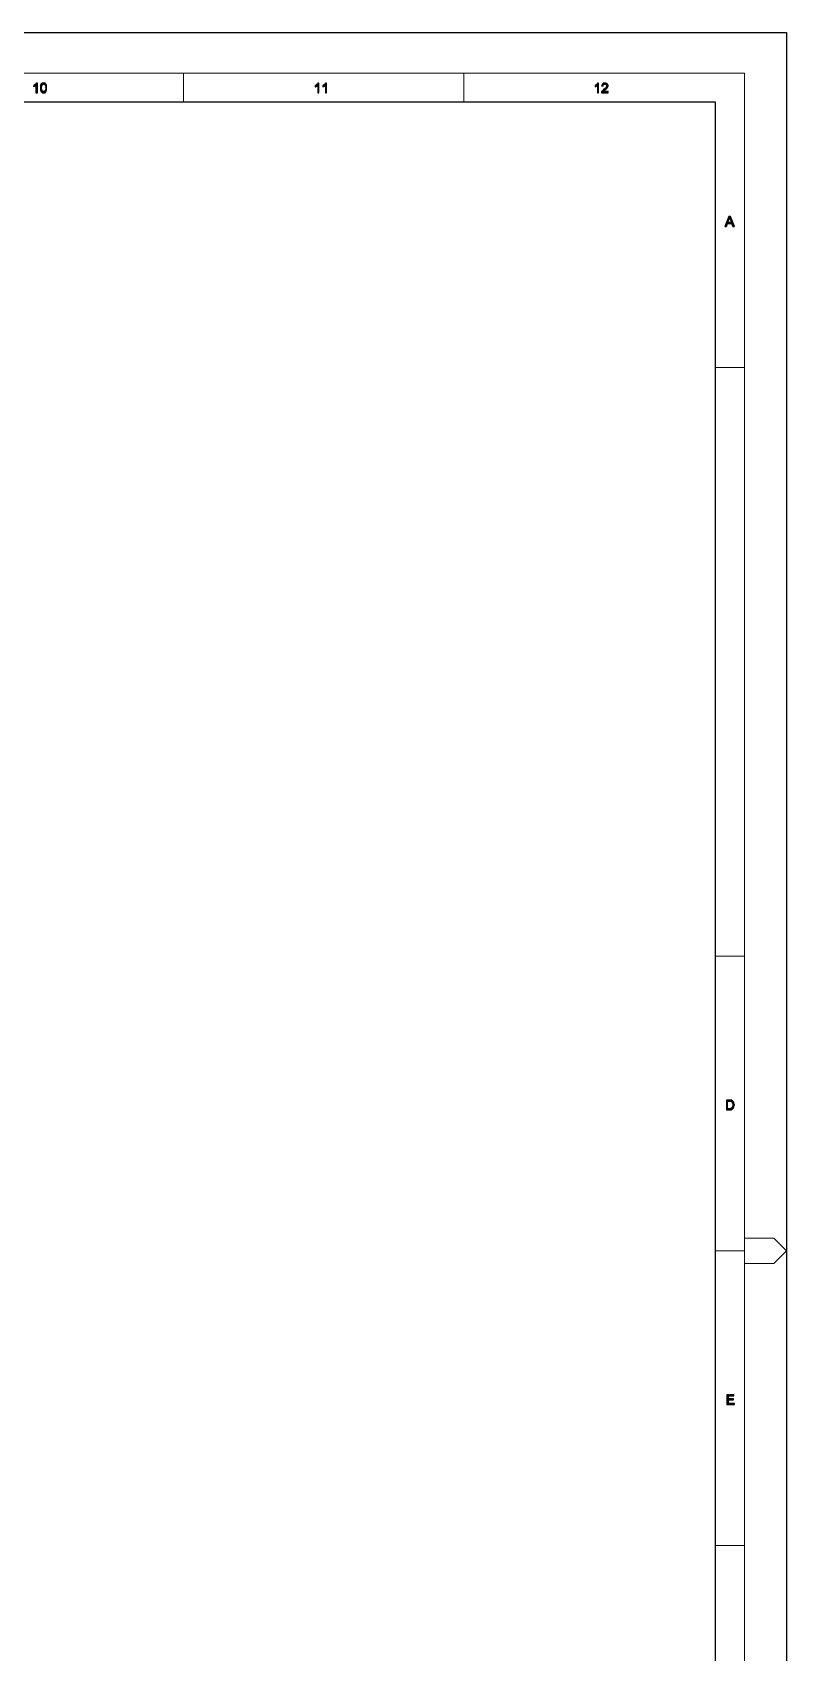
# Model space of a CAD drawing. Header units: millimetres. Extents: x 3 to 291, y 6 to 496.
# Drawn here: x 228.4 to 291.5, y 361.1 to 496.4 of the extents above; entities that cross this region are included whole.
import ezdxf

# ---------------------------------------------------------------- set-up
doc = ezdxf.new("R2010")
doc.units = ezdxf.units.MM
doc.layers.get('0').update_dxf_attribs({"linetype": 'CONTINUOUS'})

msp = doc.modelspace()

# ---------------------------------------------------------------- hatches: boundary and pattern name
for points in [[(228.61, 492.02), (228.58, 492.02), (228.58, 491.89), (228.58, 491.94), (228.61, 491.94), (228.66, 491.94), (228.66, 491.97), (228.7, 491.97), (228.75, 492.02)], [(228.88, 492.19), (228.78, 492.19), (228.75, 492.15), (228.75, 492.14), (228.75, 492.1), (228.7, 492.1), (228.66, 492.06), (228.61, 492.02), (228.75, 492.02), (228.75, 491.38), (228.88, 491.38)], [(229.21, 492.15), (229.16, 492.1), (229.16, 492.06), (229.13, 492.02), (229.13, 491.97), (229.13, 491.94), (229.13, 491.89), (229.13, 491.86), (229.13, 491.81), (229.13, 491.76), (229.13, 491.72), (229.13, 491.67), (229.13, 491.64), (229.13, 491.59), (229.16, 491.56), (229.16, 491.51), (229.16, 491.48), (229.21, 491.48), (229.21, 491.43), (229.26, 491.43), (229.26, 491.38), (229.29, 491.38), (229.34, 491.38), (229.38, 491.38), (229.43, 491.38), (229.46, 491.38), (229.51, 491.38), (229.51, 491.43), (229.56, 491.43), (229.54, 491.43), (229.56, 491.48), (229.38, 491.48), (229.34, 491.48), (229.29, 491.48), (229.29, 491.51), (229.26, 491.51), (229.26, 491.56), (229.26, 491.59), (229.21, 491.64), (229.21, 491.67), (229.21, 491.72), (229.21, 491.76), (229.21, 491.81), (229.21, 491.86), (229.21, 491.89), (229.21, 491.94), (229.26, 491.97), (229.26, 492.02), (229.26, 492.06), (229.29, 492.1), (229.34, 492.1), (229.38, 492.1), (229.38, 492.15)], [(229.38, 492.19), (229.34, 492.19), (229.29, 492.19), (229.26, 492.19), (229.26, 492.15), (229.21, 492.15), (229.21, 492.14), (229.38, 492.15), (229.38, 492.14), (229.43, 492.1), (229.46, 492.1), (229.46, 492.06), (229.51, 492.06), (229.51, 492.02), (229.56, 491.97), (229.54, 491.97), (229.56, 491.94), (229.56, 491.89), (229.54, 491.89), (229.56, 491.86), (229.56, 491.81), (229.54, 491.81), (229.56, 491.76), (229.56, 491.72), (229.56, 491.67), (229.54, 491.67), (229.56, 491.64), (229.54, 491.64), (229.56, 491.59), (229.51, 491.59), (229.51, 491.56), (229.51, 491.51), (229.46, 491.51), (229.46, 491.48), (229.43, 491.48), (229.38, 491.48), (229.56, 491.48), (229.59, 491.48), (229.59, 491.51), (229.59, 491.56), (229.64, 491.56), (229.64, 491.59), (229.64, 491.64), (229.64, 491.67), (229.64, 491.72), (229.64, 491.76), (229.64, 491.81), (229.64, 491.86), (229.64, 491.89), (229.64, 491.94), (229.64, 491.97), (229.64, 492.02), (229.59, 492.06), (229.59, 492.1), (229.56, 492.1), (229.56, 492.15), (229.54, 492.14), (229.51, 492.19), (229.46, 492.19), (229.43, 492.19)], [(252.17, 492.02), (252.12, 492.02), (252.07, 491.97), (252.07, 491.89), (252.12, 491.89), (252.17, 491.94), (252.21, 491.94), (252.21, 491.97), (252.26, 491.97), (252.29, 492.02)], [(252.37, 492.19), (252.34, 492.19), (252.29, 492.19), (252.29, 492.15), (252.29, 492.14), (252.26, 492.1), (252.21, 492.06), (252.17, 492.06), (252.17, 492.02), (252.29, 492.02), (252.29, 491.38), (252.37, 491.38)], [(252.8, 492.02), (252.75, 492.02), (252.72, 491.97), (252.72, 491.89), (252.75, 491.89), (252.8, 491.94), (252.85, 491.94), (252.84, 491.94), (252.85, 491.97), (252.89, 491.97), (252.93, 492.02)], [(253.02, 492.19), (252.97, 492.19), (252.93, 492.19), (252.93, 492.15), (252.93, 492.14), (252.89, 492.1), (252.85, 492.06), (252.84, 492.06), (252.8, 492.02), (252.93, 492.02), (252.93, 491.38), (253.02, 491.38)], [(275.55, 492.02), (275.5, 492.02), (275.47, 491.97), (275.47, 491.89), (275.5, 491.89), (275.5, 491.94), (275.55, 491.94), (275.58, 491.94), (275.58, 491.97), (275.63, 491.97), (275.63, 492.02), (275.67, 492.02)], [(275.75, 492.19), (275.72, 492.19), (275.67, 492.19), (275.67, 492.15), (275.67, 492.14), (275.63, 492.1), (275.58, 492.06), (275.55, 492.06), (275.55, 492.02), (275.67, 492.02), (275.67, 491.38), (275.75, 491.38)], [(276.31, 492.19), (276.26, 492.19), (276.23, 492.19), (276.18, 492.19), (276.15, 492.19), (276.15, 492.15), (276.13, 492.14), (276.1, 492.15), (276.1, 492.1), (276.05, 492.1), (276.05, 492.06), (276.05, 492.02), (276.01, 491.97), (276.15, 491.94), (276.15, 491.97), (276.13, 491.97), (276.15, 492.02), (276.13, 492.02), (276.18, 492.06), (276.23, 492.1), (276.26, 492.1), (276.31, 492.1), (276.48, 492.1), (276.48, 492.15), (276.48, 492.14), (276.43, 492.15), (276.43, 492.14), (276.4, 492.19), (276.35, 492.19)], [(276.48, 492.1), (276.31, 492.1), (276.35, 492.1), (276.4, 492.1), (276.4, 492.06), (276.43, 492.06), (276.43, 492.02), (276.43, 491.97), (276.43, 491.94), (276.43, 491.89), (276.4, 491.89), (276.4, 491.86), (276.4, 491.81), (276.35, 491.81), (276.35, 491.76), (276.31, 491.76), (276.26, 491.72), (276.23, 491.67), (276.18, 491.67), (276.18, 491.64), (276.15, 491.59), (276.13, 491.59), (276.1, 491.59), (276.1, 491.56), (276.05, 491.51), (276.05, 491.48), (276.01, 491.48), (276.01, 491.43), (276.01, 491.38), (276.56, 491.38), (276.56, 491.48), (276.15, 491.48), (276.13, 491.48), (276.18, 491.48), (276.18, 491.51), (276.23, 491.56), (276.26, 491.59), (276.31, 491.64), (276.35, 491.64), (276.35, 491.67), (276.4, 491.67), (276.4, 491.72), (276.43, 491.72), (276.43, 491.76), (276.48, 491.76), (276.48, 491.81), (276.53, 491.86), (276.53, 491.89), (276.56, 491.94), (276.56, 491.97), (276.56, 492.02), (276.53, 492.02), (276.53, 492.06), (276.53, 492.1)], [(286.77, 481.05), (286.64, 481.05), (286.31, 480.21), (286.44, 480.21), (286.52, 480.46), (286.85, 480.46), (286.55, 480.54), (286.64, 480.79), (286.69, 480.84), (286.69, 480.89), (286.69, 480.92), (286.69, 480.97)], [(286.77, 481.05), (286.69, 480.97), (286.69, 480.92), (286.74, 480.89), (286.72, 480.89), (286.74, 480.84), (286.72, 480.84), (286.74, 480.79), (286.77, 480.79), (286.85, 480.54), (286.55, 480.54), (286.85, 480.46), (286.98, 480.21), (287.12, 480.21)], [(286.69, 407.23), (286.44, 407.23), (286.44, 406.42), (286.74, 406.42), (286.72, 406.42), (286.77, 406.42), (286.82, 406.42), (286.85, 406.42), (286.9, 406.47), (286.93, 406.47), (286.98, 406.5), (286.52, 406.5), (286.52, 407.15), (286.69, 407.15), (286.98, 407.15), (286.98, 407.18), (286.93, 407.18), (286.9, 407.18), (286.9, 407.23), (286.85, 407.23), (286.82, 407.23), (286.77, 407.23), (286.74, 407.23)], [(286.98, 407.15), (286.69, 407.15), (286.74, 407.15), (286.77, 407.15), (286.82, 407.15), (286.85, 407.15), (286.85, 407.1), (286.9, 407.1), (286.9, 407.05), (286.93, 407.05), (286.93, 407.02), (286.93, 406.97), (286.98, 406.97), (286.98, 406.93), (286.98, 406.88), (286.98, 406.85), (286.98, 406.8), (286.98, 406.77), (286.98, 406.72), (286.98, 406.67), (286.93, 406.67), (286.93, 406.64), (286.93, 406.59), (286.9, 406.59), (286.9, 406.55), (286.85, 406.55), (286.82, 406.55), (286.82, 406.5), (286.77, 406.5), (286.74, 406.5), (286.69, 406.5), (286.52, 406.5), (286.98, 406.5), (286.98, 406.55), (287.02, 406.55), (287.02, 406.59), (287.07, 406.64), (287.07, 406.67), (287.07, 406.72), (287.07, 406.77), (287.12, 406.8), (287.12, 406.85), (287.12, 406.88), (287.07, 406.88), (287.07, 406.93), (287.07, 406.97), (287.07, 407.02), (287.07, 407.05), (287.02, 407.05), (287.02, 407.1)], [(287.07, 382.61), (286.47, 382.61), (286.47, 381.82), (287.12, 381.82), (287.12, 381.9), (286.6, 381.9), (286.6, 382.2), (287.02, 382.2), (287.02, 382.28), (286.6, 382.28), (286.6, 382.53), (287.07, 382.53)]]:
    msp.add_hatch(color=7).paths.add_polyline_path(points)

# ---------------------------------------------------------------- linework, layer by layer
at = {"color": 7, "linetype": 'Continuous', "lineweight": 25}
for points in [[(3.04, 496.42), (291.47, 496.42), (291.47, 292.69), (3.04, 292.69)], [(9.02, 490.62), (285.49, 490.62), (285.49, 298.76), (9.02, 298.76)]]:
    msp.add_lwpolyline(points, close=True, dxfattribs=at)
at = {"color": 7, "linetype": 'Continuous', "lineweight": 5}
msp.add_lwpolyline([(6.55, 493.03), (287.96, 493.03), (287.96, 296.27), (6.55, 296.27)], close=True, dxfattribs=at)
for points in [[(241.07, 490.58), (241.07, 493.03), (241.07, 493.03)], [(264.5, 490.58), (264.5, 493.03), (264.5, 493.03)], [(285.49, 468.43), (287.96, 468.43), (287.96, 468.43)], [(285.49, 419.26), (287.96, 419.26), (287.96, 419.26)], [(287.96, 395.7), (290.41, 395.7), (291.47, 394.64), (290.41, 393.58), (287.96, 393.58)], [(285.49, 394.64), (287.96, 394.64), (287.96, 394.64)], [(285.49, 370.04), (287.96, 370.04), (287.96, 370.04)]]:
    msp.add_lwpolyline(points, dxfattribs=at)
at = {"color": 7, "linetype": 'Continuous', "lineweight": -2}
for points in [[(228.61, 492.02), (228.61, 492.02), (228.58, 492.02), (228.58, 492.02), (228.58, 491.89), (228.58, 491.89), (228.58, 491.94), (228.61, 491.94), (228.61, 491.94), (228.66, 491.94), (228.66, 491.97), (228.66, 491.97), (228.7, 491.97), (228.7, 491.97), (228.75, 492.02), (228.75, 492.02), (228.75, 492.02)], [(228.88, 492.19), (228.78, 492.19), (228.78, 492.19), (228.78, 492.19), (228.78, 492.19), (228.75, 492.15), (228.75, 492.14), (228.75, 492.1), (228.7, 492.1), (228.7, 492.1), (228.66, 492.06), (228.66, 492.06), (228.66, 492.06), (228.61, 492.02), (228.75, 492.02), (228.75, 491.38), (228.88, 491.38)], [(229.21, 492.15), (229.16, 492.1), (229.16, 492.1), (229.16, 492.06), (229.16, 492.06), (229.13, 492.02), (229.13, 492.02), (229.13, 492.02), (229.13, 491.97), (229.13, 491.97), (229.13, 491.94), (229.13, 491.94), (229.13, 491.89), (229.13, 491.86), (229.13, 491.86), (229.13, 491.81), (229.13, 491.81), (229.13, 491.76), (229.13, 491.76), (229.13, 491.72), (229.13, 491.67), (229.13, 491.67), (229.13, 491.64), (229.13, 491.64), (229.13, 491.59), (229.13, 491.59), (229.16, 491.56), (229.16, 491.56), (229.16, 491.51), (229.16, 491.51), (229.16, 491.48), (229.16, 491.48), (229.21, 491.48), (229.21, 491.48), (229.21, 491.43), (229.26, 491.43), (229.26, 491.43), (229.26, 491.38), (229.29, 491.38), (229.29, 491.38), (229.34, 491.38), (229.38, 491.38), (229.38, 491.38), (229.38, 491.38), (229.43, 491.38), (229.43, 491.38), (229.46, 491.38), (229.46, 491.38), (229.51, 491.38), (229.51, 491.43), (229.56, 491.43), (229.54, 491.43), (229.54, 491.43), (229.56, 491.48), (229.38, 491.48), (229.38, 491.48), (229.34, 491.48), (229.34, 491.48), (229.34, 491.48), (229.29, 491.48), (229.29, 491.51), (229.26, 491.51), (229.26, 491.51), (229.26, 491.56), (229.26, 491.56), (229.26, 491.56), (229.26, 491.59), (229.26, 491.59), (229.21, 491.64), (229.21, 491.64), (229.21, 491.67), (229.21, 491.67), (229.21, 491.72), (229.21, 491.76), (229.21, 491.81), (229.21, 491.81), (229.21, 491.86), (229.21, 491.86), (229.21, 491.89), (229.21, 491.94), (229.21, 491.94), (229.26, 491.97), (229.26, 491.97), (229.26, 492.02), (229.26, 492.02), (229.26, 492.02), (229.26, 492.06), (229.26, 492.06), (229.29, 492.1), (229.29, 492.1), (229.34, 492.1), (229.34, 492.1), (229.38, 492.1), (229.38, 492.15)], [(229.38, 492.19), (229.38, 492.19), (229.34, 492.19), (229.34, 492.19), (229.29, 492.19), (229.29, 492.19), (229.26, 492.19), (229.26, 492.19), (229.26, 492.15), (229.21, 492.15), (229.21, 492.14), (229.21, 492.14), (229.38, 492.15), (229.38, 492.14), (229.43, 492.1), (229.43, 492.1), (229.46, 492.1), (229.46, 492.1), (229.46, 492.06), (229.51, 492.06), (229.51, 492.06), (229.51, 492.06), (229.51, 492.02), (229.51, 492.02), (229.51, 492.02), (229.56, 491.97), (229.54, 491.97), (229.56, 491.94), (229.56, 491.89), (229.54, 491.89), (229.56, 491.86), (229.56, 491.81), (229.54, 491.81), (229.54, 491.81), (229.56, 491.76), (229.56, 491.72), (229.56, 491.67), (229.54, 491.67), (229.56, 491.64), (229.54, 491.64), (229.56, 491.59), (229.51, 491.59), (229.51, 491.56), (229.51, 491.56), (229.51, 491.56), (229.51, 491.51), (229.51, 491.51), (229.46, 491.51), (229.46, 491.48), (229.46, 491.48), (229.43, 491.48), (229.43, 491.48), (229.38, 491.48), (229.56, 491.48), (229.59, 491.48), (229.59, 491.51), (229.59, 491.51), (229.59, 491.56), (229.64, 491.56), (229.64, 491.56), (229.64, 491.59), (229.64, 491.59), (229.64, 491.64), (229.64, 491.64), (229.64, 491.67), (229.64, 491.67), (229.64, 491.72), (229.64, 491.72), (229.64, 491.76), (229.64, 491.81), (229.64, 491.81), (229.64, 491.86), (229.64, 491.86), (229.64, 491.89), (229.64, 491.89), (229.64, 491.94), (229.64, 491.94), (229.64, 491.97), (229.64, 491.97), (229.64, 492.02), (229.64, 492.02), (229.59, 492.06), (229.59, 492.06), (229.59, 492.1), (229.59, 492.1), (229.56, 492.1), (229.56, 492.15), (229.54, 492.14), (229.51, 492.19), (229.51, 492.19), (229.51, 492.19), (229.46, 492.19), (229.46, 492.19), (229.43, 492.19), (229.43, 492.19)], [(252.17, 492.02), (252.12, 492.02), (252.12, 492.02), (252.07, 491.97), (252.07, 491.89), (252.07, 491.89), (252.12, 491.89), (252.12, 491.89), (252.17, 491.94), (252.17, 491.94), (252.21, 491.94), (252.21, 491.94), (252.21, 491.97), (252.26, 491.97), (252.26, 491.97), (252.29, 492.02), (252.29, 492.02)], [(252.37, 492.19), (252.34, 492.19), (252.34, 492.19), (252.29, 492.19), (252.29, 492.15), (252.29, 492.14), (252.26, 492.1), (252.26, 492.1), (252.26, 492.1), (252.21, 492.06), (252.21, 492.06), (252.17, 492.06), (252.17, 492.02), (252.17, 492.02), (252.29, 492.02), (252.29, 491.38), (252.37, 491.38)], [(252.8, 492.02), (252.75, 492.02), (252.75, 492.02), (252.72, 491.97), (252.72, 491.89), (252.72, 491.89), (252.75, 491.89), (252.75, 491.89), (252.8, 491.94), (252.8, 491.94), (252.85, 491.94), (252.84, 491.94), (252.85, 491.97), (252.89, 491.97), (252.89, 491.97), (252.93, 492.02), (252.93, 492.02)], [(253.02, 492.19), (252.97, 492.19), (252.97, 492.19), (252.93, 492.19), (252.93, 492.15), (252.93, 492.14), (252.89, 492.1), (252.89, 492.1), (252.89, 492.1), (252.85, 492.06), (252.84, 492.06), (252.84, 492.06), (252.8, 492.02), (252.8, 492.02), (252.93, 492.02), (252.93, 491.38), (253.02, 491.38)], [(275.55, 492.02), (275.5, 492.02), (275.5, 492.02), (275.47, 491.97), (275.47, 491.89), (275.47, 491.89), (275.5, 491.89), (275.5, 491.89), (275.5, 491.94), (275.55, 491.94), (275.58, 491.94), (275.58, 491.94), (275.58, 491.97), (275.63, 491.97), (275.63, 491.97), (275.63, 492.02), (275.67, 492.02)], [(275.75, 492.19), (275.72, 492.19), (275.72, 492.19), (275.67, 492.19), (275.67, 492.15), (275.67, 492.14), (275.63, 492.1), (275.63, 492.1), (275.63, 492.1), (275.58, 492.06), (275.58, 492.06), (275.55, 492.06), (275.55, 492.02), (275.55, 492.02), (275.67, 492.02), (275.67, 491.38), (275.75, 491.38)], [(276.31, 492.19), (276.26, 492.19), (276.26, 492.19), (276.23, 492.19), (276.18, 492.19), (276.18, 492.19), (276.15, 492.19), (276.15, 492.15), (276.13, 492.14), (276.1, 492.15), (276.1, 492.1), (276.1, 492.1), (276.05, 492.1), (276.05, 492.06), (276.05, 492.06), (276.05, 492.02), (276.05, 492.02), (276.01, 491.97), (276.01, 491.97), (276.15, 491.94), (276.15, 491.97), (276.13, 491.97), (276.15, 492.02), (276.13, 492.02), (276.18, 492.06), (276.18, 492.06), (276.18, 492.06), (276.23, 492.1), (276.23, 492.1), (276.23, 492.1), (276.26, 492.1), (276.31, 492.1), (276.48, 492.1), (276.48, 492.15), (276.48, 492.14), (276.48, 492.14), (276.43, 492.15), (276.43, 492.14), (276.4, 492.19), (276.4, 492.19), (276.35, 492.19), (276.35, 492.19)], [(276.48, 492.1), (276.31, 492.1), (276.31, 492.1), (276.31, 492.1), (276.35, 492.1), (276.35, 492.1), (276.4, 492.1), (276.4, 492.06), (276.4, 492.06), (276.43, 492.06), (276.43, 492.02), (276.43, 492.02), (276.43, 491.97), (276.43, 491.97), (276.43, 491.94), (276.43, 491.94), (276.43, 491.94), (276.43, 491.89), (276.4, 491.89), (276.4, 491.86), (276.4, 491.86), (276.4, 491.81), (276.35, 491.81), (276.35, 491.81), (276.35, 491.76), (276.31, 491.76), (276.31, 491.76), (276.26, 491.72), (276.26, 491.72), (276.23, 491.67), (276.23, 491.67), (276.18, 491.67), (276.18, 491.64), (276.18, 491.64), (276.15, 491.59), (276.13, 491.59), (276.1, 491.59), (276.1, 491.56), (276.1, 491.56), (276.1, 491.56), (276.05, 491.51), (276.05, 491.51), (276.05, 491.48), (276.01, 491.48), (276.01, 491.43), (276.01, 491.43), (276.01, 491.43), (276.01, 491.38), (276.01, 491.38), (276.56, 491.38), (276.56, 491.48), (276.15, 491.48), (276.13, 491.48), (276.18, 491.48), (276.18, 491.51), (276.18, 491.51), (276.18, 491.51), (276.23, 491.56), (276.23, 491.56), (276.23, 491.56), (276.26, 491.59), (276.26, 491.59), (276.31, 491.64), (276.31, 491.64), (276.35, 491.64), (276.35, 491.67), (276.4, 491.67), (276.4, 491.72), (276.4, 491.72), (276.43, 491.72), (276.43, 491.76), (276.43, 491.76), (276.48, 491.76), (276.48, 491.76), (276.48, 491.81), (276.48, 491.81), (276.53, 491.86), (276.53, 491.86), (276.53, 491.89), (276.53, 491.89), (276.53, 491.89), (276.56, 491.94), (276.56, 491.94), (276.56, 491.97), (276.56, 491.97), (276.56, 491.97), (276.56, 492.02), (276.53, 492.02), (276.53, 492.06), (276.53, 492.06), (276.53, 492.1)], [(286.77, 481.05), (286.64, 481.05), (286.31, 480.21), (286.44, 480.21), (286.52, 480.46), (286.85, 480.46), (286.55, 480.54), (286.64, 480.79), (286.64, 480.79), (286.64, 480.79), (286.69, 480.84), (286.69, 480.84), (286.69, 480.89), (286.69, 480.89), (286.69, 480.92), (286.69, 480.97)], [(286.77, 481.05), (286.69, 480.97), (286.69, 480.92), (286.69, 480.92), (286.74, 480.89), (286.72, 480.89), (286.74, 480.84), (286.72, 480.84), (286.74, 480.79), (286.77, 480.79), (286.85, 480.54), (286.55, 480.54), (286.85, 480.46), (286.98, 480.21), (287.12, 480.21)], [(286.69, 407.23), (286.44, 407.23), (286.44, 406.42), (286.74, 406.42), (286.72, 406.42), (286.77, 406.42), (286.77, 406.42), (286.82, 406.42), (286.82, 406.42), (286.85, 406.42), (286.85, 406.42), (286.9, 406.47), (286.9, 406.47), (286.93, 406.47), (286.93, 406.47), (286.93, 406.47), (286.98, 406.5), (286.98, 406.5), (286.52, 406.5), (286.52, 407.15), (286.69, 407.15), (286.98, 407.15), (286.98, 407.18), (286.93, 407.18), (286.93, 407.18), (286.9, 407.18), (286.9, 407.23), (286.85, 407.23), (286.85, 407.23), (286.85, 407.23), (286.82, 407.23), (286.82, 407.23), (286.77, 407.23), (286.77, 407.23), (286.74, 407.23)], [(286.98, 407.15), (286.69, 407.15), (286.69, 407.15), (286.74, 407.15), (286.77, 407.15), (286.77, 407.15), (286.82, 407.15), (286.82, 407.15), (286.85, 407.15), (286.85, 407.15), (286.85, 407.1), (286.85, 407.1), (286.9, 407.1), (286.9, 407.05), (286.93, 407.05), (286.93, 407.02), (286.93, 407.02), (286.93, 407.02), (286.93, 406.97), (286.98, 406.97), (286.98, 406.93), (286.98, 406.93), (286.98, 406.88), (286.98, 406.85), (286.98, 406.85), (286.98, 406.8), (286.98, 406.8), (286.98, 406.77), (286.98, 406.72), (286.98, 406.72), (286.98, 406.67), (286.93, 406.67), (286.93, 406.67), (286.93, 406.64), (286.93, 406.64), (286.93, 406.59), (286.9, 406.59), (286.9, 406.59), (286.9, 406.55), (286.85, 406.55), (286.85, 406.55), (286.82, 406.55), (286.82, 406.5), (286.82, 406.5), (286.77, 406.5), (286.77, 406.5), (286.74, 406.5), (286.69, 406.5), (286.52, 406.5), (286.98, 406.5), (286.98, 406.55), (287.02, 406.55), (287.02, 406.55), (287.02, 406.59), (287.02, 406.59), (287.07, 406.64), (287.07, 406.64), (287.07, 406.67), (287.07, 406.67), (287.07, 406.67), (287.07, 406.72), (287.07, 406.72), (287.07, 406.77), (287.12, 406.8), (287.12, 406.8), (287.12, 406.85), (287.12, 406.85), (287.12, 406.88), (287.07, 406.88), (287.07, 406.93), (287.07, 406.93), (287.07, 406.97), (287.07, 406.97), (287.07, 407.02), (287.07, 407.02), (287.07, 407.05), (287.02, 407.05), (287.02, 407.1), (287.02, 407.1), (287.02, 407.1)], [(287.07, 382.61), (286.47, 382.61), (286.47, 381.82), (287.12, 381.82), (287.12, 381.9), (286.6, 381.9), (286.6, 382.2), (287.02, 382.2), (287.02, 382.28), (286.6, 382.28), (286.6, 382.53), (287.07, 382.53)]]:
    msp.add_lwpolyline(points, close=True, dxfattribs=at)

doc.saveas('drawing.dxf')
